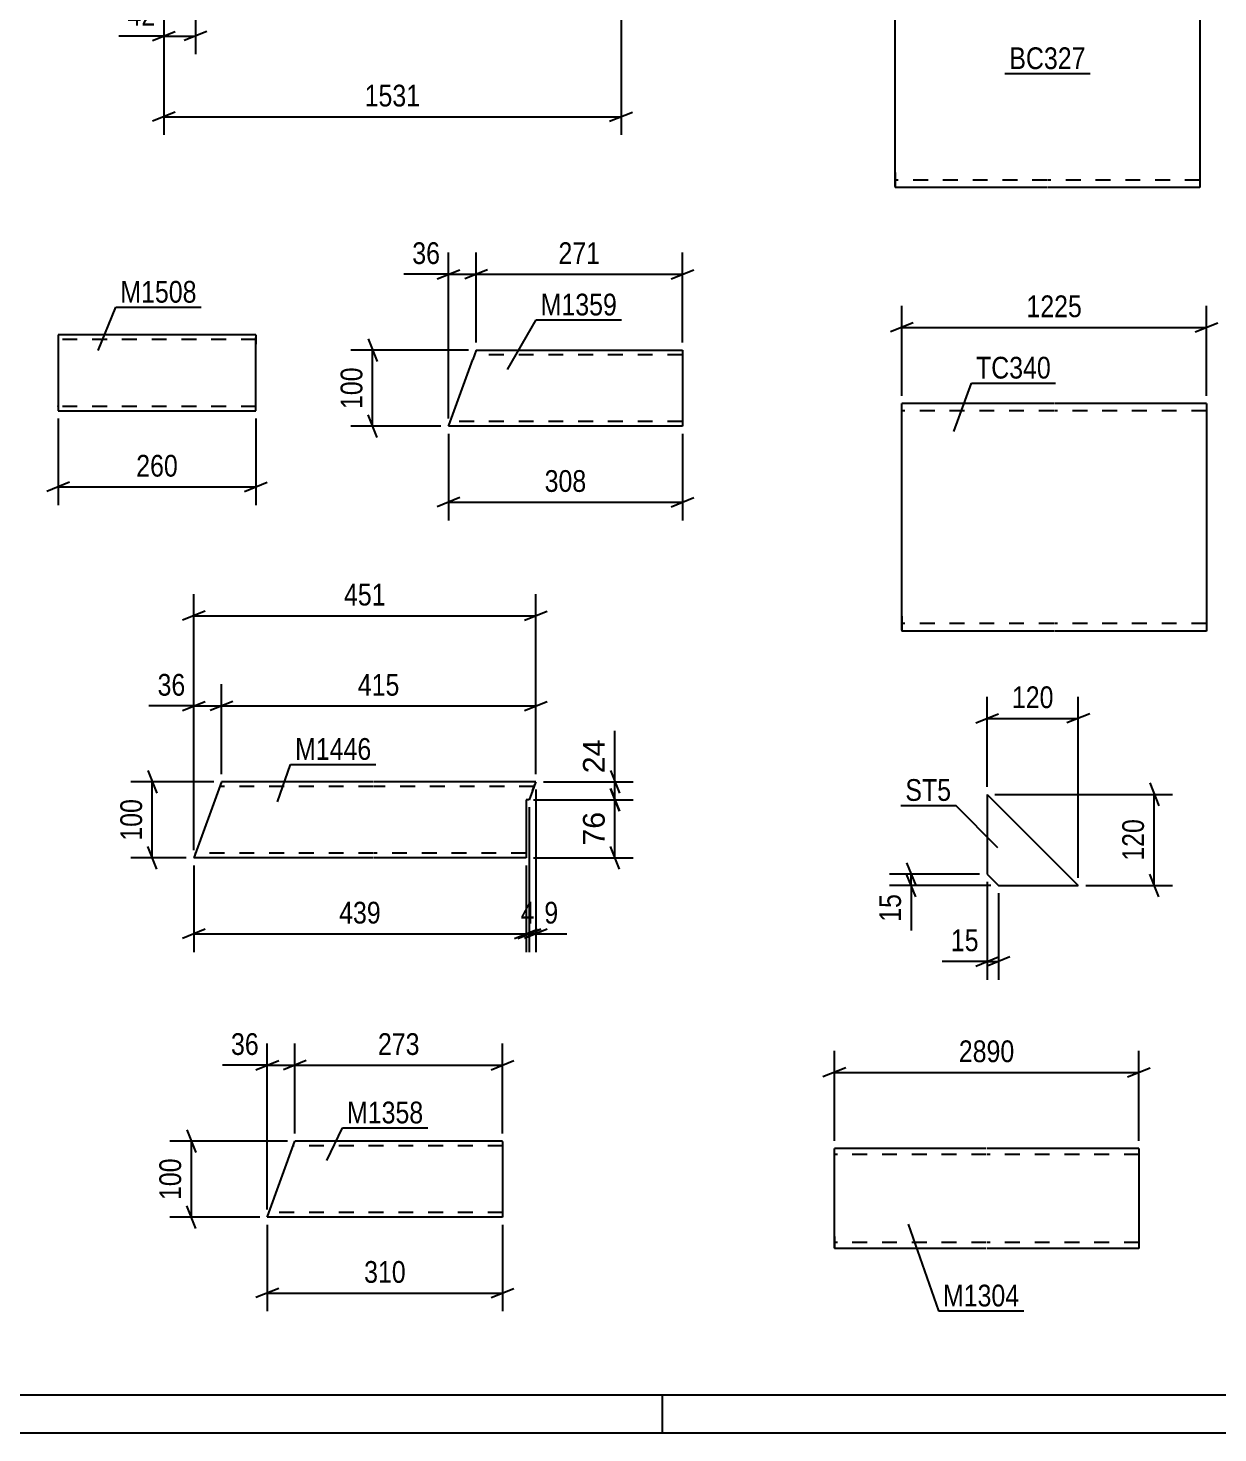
# Model space of a CAD drawing. Header units: millimetres. Extents: x 0 to 594, y 0 to 420.
# Drawn here: x 90.5 to 247.1, y 0 to 184.9 of the extents above; entities that cross this region are included whole.
import ezdxf

# ---------------------------------------------------------------- set-up
doc = ezdxf.new("R2010")
doc.units = ezdxf.units.MM
doc.linetypes.add('DXK_LINE_DOT2', pattern=[3.9198, 1.9599, -1.9599])
doc.styles.add('Arial', font='ARIAL.TTF', dxfattribs={"height": 0.2})
doc.styles.add('Arial Narrow', font='ARIALN.TTF', dxfattribs={"height": 0.2})

# ---------------------------------------------------------------- blocks, each defined once
blk = doc.blocks.new('Unknown-284930103-1131 - 20256')
at = {"color": 5, "linetype": 'Continuous'}
for p, q in [((5, 5), (589, 5)), ((174, 0), (174, 5)), ((0, 0), (594, 0))]:
    blk.add_line(p, q, dxfattribs=at)
blk = doc.blocks.new('Part-284930103-3991 - 3975')
at = {"color": 2, "linetype": 'Continuous'}
for p, q in [((225.53, 135.54), (205.53, 135.54)), ((205.53, 107.54), (205.53, 135.54)), ((245.63, 135.54), (225.63, 135.54)), ((245.63, 135.54), (245.63, 105.54)), ((205.53, 107.54), (205.53, 105.54)), ((225.53, 105.54), (205.53, 105.54)), ((245.63, 105.54), (225.63, 105.54))]:
    blk.add_line(p, q, dxfattribs=at)
at = {"color": 7, "linetype": 'DXK_LINE_DOT2'}
for p, q in [((225.53, 134.54), (205.53, 134.54)), ((245.63, 134.54), (225.63, 134.54)), ((205.53, 105.7), (205.53, 107.54)), ((205.53, 106.54), (205.53, 106.62)), ((225.53, 106.54), (205.53, 106.54)), ((245.63, 106.54), (225.63, 106.54)), ((245.63, 106.54), (245.63, 106.62))]:
    blk.add_line(p, q, dxfattribs=at)
blk = doc.blocks.new('Part-284930103-3958 - 3942')
at = {"color": 2, "linetype": 'Continuous'}
for p, q in [((224.66, 193.95), (204.66, 193.95)), ((204.66, 165.95), (204.66, 193.95)), ((244.76, 193.95), (224.76, 193.95)), ((244.76, 193.95), (244.76, 163.95)), ((204.66, 165.95), (204.66, 163.95)), ((224.66, 163.95), (204.66, 163.95)), ((244.76, 163.95), (224.76, 163.95))]:
    blk.add_line(p, q, dxfattribs=at)
at = {"color": 7, "linetype": 'DXK_LINE_DOT2'}
for p, q in [((224.66, 192.95), (204.66, 192.95)), ((244.76, 192.95), (224.76, 192.95)), ((204.66, 164.1), (204.66, 165.95)), ((204.66, 164.95), (204.66, 165.03)), ((224.66, 164.95), (204.66, 164.95)), ((244.76, 164.95), (224.76, 164.95)), ((244.76, 164.95), (244.76, 165.03))]:
    blk.add_line(p, q, dxfattribs=at)
blk = doc.blocks.new('Part-284930103-3794 - 3778')
at = {"color": 2, "linetype": 'Continuous'}
for p, q in [((216.64, 37.46), (196.64, 37.46)), ((196.64, 25.86), (196.64, 37.46)), ((236.74, 37.46), (216.74, 37.46)), ((236.74, 37.46), (236.74, 24.26)), ((196.64, 25.86), (196.64, 24.26)), ((216.64, 24.26), (196.64, 24.26)), ((236.74, 24.26), (216.74, 24.26))]:
    blk.add_line(p, q, dxfattribs=at)
at = {"color": 7, "linetype": 'DXK_LINE_DOT2'}
for p, q in [((216.64, 36.66), (196.64, 36.66)), ((236.74, 36.66), (216.74, 36.66)), ((196.64, 24.38), (196.64, 25.86)), ((196.64, 25.06), (196.64, 25.12)), ((216.64, 25.06), (196.64, 25.06)), ((236.74, 25.06), (216.74, 25.06)), ((236.74, 25.06), (236.74, 25.12))]:
    blk.add_line(p, q, dxfattribs=at)
blk = doc.blocks.new('Part-284930103-2094 - 2078')
at = {"color": 2, "linetype": 'Continuous'}
for p, q in [((216.76, 84.07), (216.76, 73.57)), ((216.76, 84.07), (228.76, 72.07)), ((216.76, 73.57), (218.26, 72.07)), ((218.26, 72.07), (228.76, 72.07))]:
    blk.add_line(p, q, dxfattribs=at)
blk = doc.blocks.new('Part-284930103-1878 - 1862')
at = {"color": 2, "linetype": 'Continuous'}
for p, q in [((122.01, 28.5), (125.61, 38.41)), ((152.95, 38.41), (125.61, 38.41)), ((152.95, 38.32), (152.95, 38.41)), ((152.95, 38.32), (152.95, 37.21)), ((152.95, 37.21), (152.95, 28.41)), ((121.97, 28.41), (122.01, 28.5)), ((152.95, 28.41), (121.97, 28.41))]:
    blk.add_line(p, q, dxfattribs=at)
at = {"color": 7, "linetype": 'DXK_LINE_DOT2'}
for p, q in [((152.95, 37.81), (125.4, 37.81)), ((152.95, 38.06), (152.95, 37.21)), ((121.97, 28.41), (121.97, 28.41)), ((122.19, 29.01), (122.21, 29.05)), ((152.95, 29.01), (122.19, 29.01)), ((152.95, 29.05), (152.95, 29.15)), ((152.95, 29.01), (152.95, 29.05)), ((152.95, 29.01), (152.95, 29.05))]:
    blk.add_line(p, q, dxfattribs=at)
blk = doc.blocks.new('Part-284930103-1730 - 1714')
at = {"color": 2, "linetype": 'Continuous'}
for p, q in [((115.94, 85.71), (112.3, 75.71)), ((135.94, 85.71), (115.94, 85.71)), ((157.33, 85.71), (136.04, 85.71)), ((157.29, 85.62), (156.89, 84.51)), ((157.33, 85.71), (157.29, 85.62)), ((156.47, 83.36), (156.04, 83.36)), ((156.04, 83.36), (156.04, 75.71)), ((156.89, 84.51), (156.47, 83.36)), ((135.94, 75.71), (112.3, 75.71)), ((156.04, 75.71), (136.04, 75.71))]:
    blk.add_line(p, q, dxfattribs=at)
at = {"color": 7, "linetype": 'DXK_LINE_DOT2'}
for p, q in [((135.94, 85.11), (115.72, 85.11)), ((157.11, 85.11), (136.04, 85.11)), ((156.89, 84.51), (157.2, 85.36)), ((112.52, 76.31), (112.53, 76.36)), ((135.94, 76.31), (112.52, 76.31)), ((156.04, 76.31), (136.04, 76.31))]:
    blk.add_line(p, q, dxfattribs=at)
blk = doc.blocks.new('Part-284930103-1658 - 1642')
at = {"color": 2, "linetype": 'Continuous'}
for p, q in [((149.48, 142.54), (149.04, 141.34)), ((149.48, 142.54), (176.63, 142.54)), ((176.63, 142.54), (176.63, 132.54)), ((145.87, 132.64), (149.04, 141.34)), ((145.84, 132.54), (145.87, 132.64)), ((176.63, 132.54), (145.84, 132.54))]:
    blk.add_line(p, q, dxfattribs=at)
at = {"color": 7, "linetype": 'DXK_LINE_DOT2'}
for p, q in [((176.63, 142.45), (176.63, 142.54)), ((176.63, 141.94), (149.26, 141.94)), ((146.06, 133.14), (146.07, 133.19)), ((176.63, 133.14), (176.63, 133.19)), ((176.63, 133.14), (146.06, 133.14))]:
    blk.add_line(p, q, dxfattribs=at)
blk = doc.blocks.new('Part-284930103-1626 - 1610')
at = {"color": 2, "linetype": 'Continuous'}
for p, q in [((120.47, 144.55), (94.44, 144.55)), ((94.44, 144.55), (94.44, 134.64)), ((120.47, 144.55), (120.47, 144.46)), ((120.47, 144.46), (120.47, 143.35)), ((120.47, 135.75), (120.47, 143.35)), ((120.47, 134.55), (120.47, 135.75)), ((94.44, 134.64), (94.44, 134.55)), ((94.44, 134.55), (120.47, 134.55))]:
    blk.add_line(p, q, dxfattribs=at)
at = {"color": 7, "linetype": 'DXK_LINE_DOT2'}
for p, q in [((120.47, 143.95), (94.44, 143.95)), ((120.47, 143.35), (120.47, 144.2)), ((94.44, 135.15), (94.44, 135.2)), ((120.47, 135.15), (94.44, 135.15)), ((120.47, 135.2), (120.47, 135.52)), ((120.47, 135.15), (120.47, 135.2))]:
    blk.add_line(p, q, dxfattribs=at)
blk = doc.blocks.new('StraightDimension-284930103-3994 - 3975')
at = {"color": 7, "linetype": 'Continuous'}
for p, q in [((205.53, 136.54), (205.53, 148.39)), ((245.63, 136.54), (245.63, 148.39)), ((207.03, 146.14), (204.03, 144.94)), ((244.13, 144.94), (247.13, 146.14)), ((205.53, 145.54), (245.63, 145.54))]:
    blk.add_line(p, q, dxfattribs=at)
at = {"color": 0}
blk.add_wipeout([(229.84, 146.29), (229.84, 150.49), (221.33, 150.49), (221.33, 146.29)], dxfattribs=at)
at = {"color": 3, "style": 'Arial Narrow'}
blk.add_text('1225', height=2.863, dxfattribs=at).set_placement((221.93, 146.89))
blk = doc.blocks.new('StraightDimension-284930103-3830 - 3811')
at = {"color": 7, "linetype": 'Continuous'}
for p, q in [((108.34, 194.41), (108.34, 170.88)), ((168.55, 192.9), (168.55, 170.88)), ((109.84, 173.88), (106.84, 172.68)), ((167.05, 172.68), (170.05, 173.88)), ((108.34, 173.28), (168.55, 173.28))]:
    blk.add_line(p, q, dxfattribs=at)
at = {"color": 0}
blk.add_wipeout([(142.7, 174.03), (142.7, 178.23), (134.19, 178.23), (134.19, 174.03)], dxfattribs=at)
at = {"color": 3, "style": 'Arial Narrow'}
blk.add_text('1531', height=2.863, dxfattribs=at).set_placement((134.79, 174.63))
blk = doc.blocks.new('StraightDimension-284930103-3893 - 3811')
at = {"color": 7, "linetype": 'Continuous'}
for p, q in [((108.34, 194.41), (108.34, 181.5)), ((112.52, 192.9), (112.52, 181.5)), ((106.84, 183.3), (109.84, 184.5)), ((108.34, 183.9), (112.52, 183.9)), ((114.02, 184.5), (111.02, 183.3))]:
    blk.add_line(p, q, dxfattribs=at)
at = {"color": 0}
blk.add_wipeout([(107.81, 184.65), (107.81, 188.85), (102.95, 188.85), (102.95, 184.65)], dxfattribs=at)
at = {"color": 7, "linetype": 'Continuous'}
blk.add_line((108.34, 183.9), (102.43, 183.9), dxfattribs=at)
blk.add_line((108.34, 183.9), (102.43, 183.9), dxfattribs=at)
at = {"color": 3, "style": 'Arial Narrow'}
blk.add_text('42', height=2.863, dxfattribs=at).set_placement((103.55, 185.25))
blk = doc.blocks.new('StraightDimension-284930103-3797 - 3778')
at = {"color": 7, "linetype": 'Continuous'}
for p, q in [((196.64, 38.46), (196.64, 50.31)), ((236.74, 38.46), (236.74, 50.31)), ((198.14, 48.06), (195.14, 46.86)), ((196.64, 47.46), (236.74, 47.46)), ((235.24, 46.86), (238.24, 48.06))]:
    blk.add_line(p, q, dxfattribs=at)
at = {"color": 0}
blk.add_wipeout([(220.94, 48.21), (220.94, 52.41), (212.43, 52.41), (212.43, 48.21)], dxfattribs=at)
at = {"color": 3, "style": 'Arial Narrow'}
blk.add_text('2890', height=2.863, dxfattribs=at).set_placement((213.03, 48.81))
blk = doc.blocks.new('StraightDimension-284930103-2117 - 2078')
at = {"color": 7, "linetype": 'Continuous'}
for p, q in [((206.16, 75.07), (207.36, 72.07)), ((215.76, 73.57), (203.91, 73.57)), ((207.36, 70.57), (206.16, 73.57)), ((206.76, 72.07), (206.76, 73.57)), ((217.26, 72.07), (203.91, 72.07))]:
    blk.add_line(p, q, dxfattribs=at)
at = {"color": 0}
blk.add_wipeout([(206.01, 71.54), (201.81, 71.54), (201.81, 66.69), (206.01, 66.69)], dxfattribs=at)
at = {"color": 7, "linetype": 'Continuous'}
blk.add_line((206.76, 72.07), (206.76, 66.16), dxfattribs=at)
blk.add_line((206.76, 72.07), (206.76, 66.16), dxfattribs=at)
at = {"color": 3, "style": 'Arial Narrow'}
blk.add_text('15', height=2.863, rotation=90.0002, dxfattribs=at).set_placement((205.41, 67.29))
blk = doc.blocks.new('StraightDimension-284930103-2128 - 2078')
at = {"color": 7, "linetype": 'Continuous'}
for p, q in [((238.16, 85.57), (239.36, 82.57)), ((217.76, 84.07), (241.16, 84.07)), ((238.76, 72.07), (238.76, 84.07)), ((239.36, 70.57), (238.16, 73.57)), ((229.76, 72.07), (241.16, 72.07))]:
    blk.add_line(p, q, dxfattribs=at)
at = {"color": 0}
blk.add_wipeout([(238.01, 81.41), (233.81, 81.41), (233.81, 74.73), (238.01, 74.73)], dxfattribs=at)
at = {"color": 3, "style": 'Arial Narrow'}
blk.add_text('120', height=2.863, rotation=90.0002, dxfattribs=at).set_placement((237.41, 75.33))
blk = doc.blocks.new('StraightDimension-284930103-2096 - 2078')
at = {"color": 7, "linetype": 'Continuous'}
for p, q in [((216.76, 72.57), (216.76, 59.67)), ((218.26, 71.07), (218.26, 59.67)), ((215.26, 61.47), (218.26, 62.67)), ((219.76, 62.67), (216.76, 61.47)), ((216.76, 62.07), (218.26, 62.07))]:
    blk.add_line(p, q, dxfattribs=at)
at = {"color": 0}
blk.add_wipeout([(216.23, 62.82), (216.23, 67.02), (211.38, 67.02), (211.38, 62.82)], dxfattribs=at)
at = {"color": 7, "linetype": 'Continuous'}
blk.add_line((216.76, 62.07), (210.85, 62.07), dxfattribs=at)
blk.add_line((216.76, 62.07), (210.85, 62.07), dxfattribs=at)
at = {"color": 3, "style": 'Arial Narrow'}
blk.add_text('15', height=2.863, dxfattribs=at).set_placement((211.98, 63.42))
blk = doc.blocks.new('StraightDimension-284930103-2108 - 2078')
at = {"color": 7, "linetype": 'Continuous'}
for p, q in [((216.76, 85.07), (216.76, 96.92)), ((228.76, 73.07), (228.76, 96.92)), ((215.26, 93.47), (218.26, 94.67)), ((230.26, 94.67), (227.26, 93.47)), ((216.76, 94.07), (228.76, 94.07))]:
    blk.add_line(p, q, dxfattribs=at)
at = {"color": 0}
blk.add_wipeout([(226.1, 94.82), (226.1, 99.02), (219.42, 99.02), (219.42, 94.82)], dxfattribs=at)
at = {"color": 3, "style": 'Arial Narrow'}
blk.add_text('120', height=2.863, dxfattribs=at).set_placement((220.02, 95.42))
blk = doc.blocks.new('StraightDimension-284930103-1898 - 1862')
at = {"color": 7, "linetype": 'Continuous'}
for p, q in [((111.37, 39.91), (112.57, 36.91)), ((124.61, 38.41), (109.12, 38.41)), ((111.97, 28.41), (111.97, 38.41)), ((112.57, 26.91), (111.37, 29.91)), ((120.97, 28.41), (109.12, 28.41))]:
    blk.add_line(p, q, dxfattribs=at)
at = {"color": 0}
blk.add_wipeout([(111.22, 36.75), (107.02, 36.75), (107.02, 30.06), (111.22, 30.06)], dxfattribs=at)
at = {"color": 3, "style": 'Arial Narrow'}
blk.add_text('100', height=2.863, rotation=90.0002, dxfattribs=at).set_placement((110.62, 30.66))
blk = doc.blocks.new('StraightDimension-284930103-1918 - 1862')
at = {"color": 7, "linetype": 'Continuous'}
for p, q in [((121.97, 27.41), (121.97, 16.01)), ((152.95, 27.41), (152.95, 16.01)), ((123.47, 19.01), (120.47, 17.81)), ((151.45, 17.81), (154.45, 19.01)), ((121.97, 18.41), (152.95, 18.41))]:
    blk.add_line(p, q, dxfattribs=at)
at = {"color": 0}
blk.add_wipeout([(140.8, 19.16), (140.8, 23.36), (134.12, 23.36), (134.12, 19.16)], dxfattribs=at)
at = {"color": 3, "style": 'Arial Narrow'}
blk.add_text('310', height=2.863, dxfattribs=at).set_placement((134.72, 19.76))
blk = doc.blocks.new('StraightDimension-284930103-13384 - 1862')
at = {"color": 7, "linetype": 'Continuous'}
for p, q in [((125.61, 39.41), (125.61, 51.26)), ((152.95, 39.41), (152.95, 51.26)), ((127.11, 49.01), (124.11, 47.81)), ((125.61, 48.41), (152.95, 48.41)), ((151.45, 47.81), (154.45, 49.01))]:
    blk.add_line(p, q, dxfattribs=at)
at = {"color": 0}
blk.add_wipeout([(142.62, 49.16), (142.62, 53.36), (135.94, 53.36), (135.94, 49.16)], dxfattribs=at)
at = {"color": 3, "style": 'Arial Narrow'}
blk.add_text('273', height=2.863, dxfattribs=at).set_placement((136.54, 49.76))
blk = doc.blocks.new('StraightDimension-284930103-13385 - 1862')
at = {"color": 7, "linetype": 'Continuous'}
for p, q in [((121.97, 29.41), (121.97, 51.26)), ((125.61, 39.41), (125.61, 51.26)), ((120.47, 47.81), (123.47, 49.01)), ((121.97, 48.41), (125.61, 48.41)), ((127.11, 49.01), (124.11, 47.81))]:
    blk.add_line(p, q, dxfattribs=at)
at = {"color": 0}
blk.add_wipeout([(121.45, 49.16), (121.45, 53.36), (116.59, 53.36), (116.59, 49.16)], dxfattribs=at)
at = {"color": 7, "linetype": 'Continuous'}
blk.add_line((121.97, 48.41), (116.07, 48.41), dxfattribs=at)
blk.add_line((121.97, 48.41), (116.07, 48.41), dxfattribs=at)
at = {"color": 3, "style": 'Arial Narrow'}
blk.add_text('36', height=2.863, dxfattribs=at).set_placement((117.19, 49.76))
blk = doc.blocks.new('StraightDimension-284930103-13281 - 1714')
at = {"color": 7, "linetype": 'Continuous'}
for p, q in [((167.15, 87.21), (168.35, 84.21)), ((158.33, 85.71), (170.15, 85.71)), ((167.75, 83.36), (167.75, 85.71)), ((157.04, 83.36), (170.15, 83.36)), ((168.35, 81.86), (167.15, 84.86))]:
    blk.add_line(p, q, dxfattribs=at)
at = {"color": 0}
blk.add_wipeout([(167, 91.89), (162.8, 91.89), (162.8, 86.24), (167, 86.24)], dxfattribs=at)
at = {"color": 7, "linetype": 'Continuous'}
blk.add_line((167.75, 85.71), (167.75, 92.41), dxfattribs=at)
blk.add_line((167.75, 85.71), (167.75, 92.41), dxfattribs=at)
at = {"color": 3, "style": 'Arial'}
blk.add_text('24', height=2.865, rotation=90.0002, dxfattribs=at).set_placement((166.4, 86.84))
blk = doc.blocks.new('StraightDimension-284930103-1758 - 1714')
at = {"color": 7, "linetype": 'Continuous'}
for p, q in [((112.3, 76.71), (112.3, 98.56)), ((115.94, 86.71), (115.94, 98.56)), ((110.8, 95.11), (113.8, 96.31)), ((117.44, 96.31), (114.44, 95.11)), ((112.3, 95.71), (115.94, 95.71))]:
    blk.add_line(p, q, dxfattribs=at)
at = {"color": 0}
blk.add_wipeout([(111.77, 96.46), (111.77, 100.66), (106.92, 100.66), (106.92, 96.46)], dxfattribs=at)
at = {"color": 7, "linetype": 'Continuous'}
blk.add_line((112.3, 95.71), (106.39, 95.71), dxfattribs=at)
blk.add_line((112.3, 95.71), (106.39, 95.71), dxfattribs=at)
at = {"color": 3, "style": 'Arial Narrow'}
blk.add_text('36', height=2.863, dxfattribs=at).set_placement((107.52, 97.06))
blk = doc.blocks.new('StraightDimension-284930103-13620 - 1714')
at = {"color": 7, "linetype": 'Continuous'}
for p, q in [((156.47, 82.36), (156.47, 63.31)), ((156.04, 74.71), (156.04, 63.31)), ((154.54, 65.11), (157.54, 66.31)), ((157.97, 66.31), (154.97, 65.11)), ((156.04, 65.71), (156.47, 65.71))]:
    blk.add_line(p, q, dxfattribs=at)
at = {"color": 0}
blk.add_wipeout([(157.77, 66.46), (157.77, 70.66), (154.74, 70.66), (154.74, 66.46)], dxfattribs=at)
at = {"color": 3, "style": 'Arial Narrow'}
blk.add_text('4', height=2.86, dxfattribs=at).set_placement((155.34, 67.06))
blk = doc.blocks.new('StraightDimension-284930103-13282 - 1714')
at = {"color": 7, "linetype": 'Continuous'}
for p, q in [((157.04, 83.36), (170.15, 83.36)), ((167.15, 84.86), (168.35, 81.86)), ((167.75, 75.71), (167.75, 83.36)), ((168.35, 74.21), (167.15, 77.21)), ((157.04, 75.71), (170.15, 75.71))]:
    blk.add_line(p, q, dxfattribs=at)
at = {"color": 0}
blk.add_wipeout([(167, 82.36), (162.8, 82.36), (162.8, 76.71), (167, 76.71)], dxfattribs=at)
at = {"color": 3, "style": 'Arial'}
blk.add_text('76', height=2.865, rotation=90.0002, dxfattribs=at).set_placement((166.4, 77.31))
blk = doc.blocks.new('StraightDimension-284930103-1757 - 1714')
at = {"color": 7, "linetype": 'Continuous'}
for p, q in [((115.94, 86.71), (115.94, 98.56)), ((157.33, 86.71), (157.33, 98.56)), ((117.44, 96.31), (114.44, 95.11)), ((155.83, 95.11), (158.83, 96.31)), ((115.94, 95.71), (157.33, 95.71))]:
    blk.add_line(p, q, dxfattribs=at)
at = {"color": 0}
blk.add_wipeout([(139.98, 96.46), (139.98, 100.66), (133.29, 100.66), (133.29, 96.46)], dxfattribs=at)
at = {"color": 3, "style": 'Arial Narrow'}
blk.add_text('415', height=2.863, dxfattribs=at).set_placement((133.89, 97.06))
blk = doc.blocks.new('StraightDimension-284930103-1733 - 1714')
at = {"color": 7, "linetype": 'Continuous'}
for p, q in [((112.3, 76.71), (112.3, 110.43)), ((157.33, 86.71), (157.33, 110.43)), ((113.8, 108.18), (110.8, 106.98)), ((112.3, 107.58), (157.33, 107.58)), ((155.83, 106.98), (158.83, 108.18))]:
    blk.add_line(p, q, dxfattribs=at)
at = {"color": 0}
blk.add_wipeout([(138.16, 108.33), (138.16, 112.53), (131.47, 112.53), (131.47, 108.33)], dxfattribs=at)
at = {"color": 3, "style": 'Arial Narrow'}
blk.add_text('451', height=2.863, dxfattribs=at).set_placement((132.07, 108.93))
blk = doc.blocks.new('StraightDimension-284930103-1815 - 1714')
at = {"color": 7, "linetype": 'Continuous'}
for p, q in [((106.23, 87.21), (107.43, 84.21)), ((114.94, 85.71), (103.98, 85.71)), ((106.83, 75.71), (106.83, 85.71)), ((107.43, 74.21), (106.23, 77.21)), ((111.3, 75.71), (103.98, 75.71))]:
    blk.add_line(p, q, dxfattribs=at)
at = {"color": 0}
blk.add_wipeout([(106.08, 84.06), (101.88, 84.06), (101.88, 77.37), (106.08, 77.37)], dxfattribs=at)
at = {"color": 3, "style": 'Arial Narrow'}
blk.add_text('100', height=2.863, rotation=90.0002, dxfattribs=at).set_placement((105.48, 77.97))
blk = doc.blocks.new('StraightDimension-284930103-13619 - 1714')
at = {"color": 7, "linetype": 'Continuous'}
for p, q in [((157.33, 84.71), (157.33, 63.31)), ((156.47, 82.36), (156.47, 63.31)), ((154.97, 65.11), (157.97, 66.31)), ((158.83, 66.31), (155.83, 65.11)), ((156.47, 65.71), (157.33, 65.71))]:
    blk.add_line(p, q, dxfattribs=at)
at = {"color": 0}
blk.add_wipeout([(160.88, 66.46), (160.88, 70.66), (157.85, 70.66), (157.85, 66.46)], dxfattribs=at)
at = {"color": 7, "linetype": 'Continuous'}
blk.add_line((157.33, 65.71), (161.41, 65.71), dxfattribs=at)
blk.add_line((157.33, 65.71), (161.41, 65.71), dxfattribs=at)
at = {"color": 3, "style": 'Arial Narrow'}
blk.add_text('9', height=2.86, dxfattribs=at).set_placement((158.45, 67.06))
blk = doc.blocks.new('StraightDimension-284930103-13621 - 1714')
at = {"color": 7, "linetype": 'Continuous'}
for p, q in [((112.3, 74.71), (112.3, 63.31)), ((156.04, 74.71), (156.04, 63.31)), ((113.8, 66.31), (110.8, 65.11)), ((112.3, 65.71), (156.04, 65.71)), ((154.54, 65.11), (157.54, 66.31))]:
    blk.add_line(p, q, dxfattribs=at)
at = {"color": 0}
blk.add_wipeout([(137.51, 66.46), (137.51, 70.66), (130.83, 70.66), (130.83, 66.46)], dxfattribs=at)
at = {"color": 3, "style": 'Arial Narrow'}
blk.add_text('439', height=2.863, dxfattribs=at).set_placement((131.43, 67.06))
blk = doc.blocks.new('StraightDimension-284930103-1680 - 1642')
at = {"color": 7, "linetype": 'Continuous'}
for p, q in [((148.48, 142.54), (132.99, 142.54)), ((135.24, 144.04), (136.44, 141.04)), ((135.84, 132.54), (135.84, 142.54)), ((136.44, 131.04), (135.24, 134.04)), ((144.84, 132.54), (132.99, 132.54))]:
    blk.add_line(p, q, dxfattribs=at)
at = {"color": 0}
blk.add_wipeout([(135.09, 140.89), (130.89, 140.89), (130.89, 134.2), (135.09, 134.2)], dxfattribs=at)
at = {"color": 3, "style": 'Arial Narrow'}
blk.add_text('100', height=2.863, rotation=90.0002, dxfattribs=at).set_placement((134.49, 134.8))
blk = doc.blocks.new('StraightDimension-284930103-13127 - 1642')
at = {"color": 7, "linetype": 'Continuous'}
for p, q in [((145.84, 133.54), (145.84, 155.39)), ((149.48, 143.54), (149.48, 155.39)), ((144.34, 151.94), (147.34, 153.14)), ((145.84, 152.54), (149.48, 152.54)), ((150.98, 153.14), (147.98, 151.94))]:
    blk.add_line(p, q, dxfattribs=at)
at = {"color": 0}
blk.add_wipeout([(145.31, 153.29), (145.31, 157.49), (140.46, 157.49), (140.46, 153.29)], dxfattribs=at)
at = {"color": 7, "linetype": 'Continuous'}
blk.add_line((145.84, 152.54), (139.93, 152.54), dxfattribs=at)
blk.add_line((145.84, 152.54), (139.93, 152.54), dxfattribs=at)
at = {"color": 3, "style": 'Arial Narrow'}
blk.add_text('36', height=2.863, dxfattribs=at).set_placement((141.06, 153.89))
blk = doc.blocks.new('StraightDimension-284930103-1700 - 1642')
at = {"color": 7, "linetype": 'Continuous'}
for p, q in [((145.84, 131.54), (145.84, 120.14)), ((176.63, 131.54), (176.63, 120.14)), ((147.34, 123.14), (144.34, 121.94)), ((145.84, 122.54), (176.63, 122.54)), ((175.13, 121.94), (178.13, 123.14))]:
    blk.add_line(p, q, dxfattribs=at)
at = {"color": 0}
blk.add_wipeout([(164.57, 123.29), (164.57, 127.49), (157.89, 127.49), (157.89, 123.29)], dxfattribs=at)
at = {"color": 3, "style": 'Arial Narrow'}
blk.add_text('308', height=2.863, dxfattribs=at).set_placement((158.49, 123.89))
blk = doc.blocks.new('StraightDimension-284930103-13126 - 1642')
at = {"color": 7, "linetype": 'Continuous'}
for p, q in [((149.48, 143.54), (149.48, 155.39)), ((176.63, 143.54), (176.63, 155.39)), ((150.98, 153.14), (147.98, 151.94)), ((149.48, 152.54), (176.63, 152.54)), ((175.13, 151.94), (178.13, 153.14))]:
    blk.add_line(p, q, dxfattribs=at)
at = {"color": 0}
blk.add_wipeout([(166.39, 153.29), (166.39, 157.49), (159.71, 157.49), (159.71, 153.29)], dxfattribs=at)
at = {"color": 3, "style": 'Arial Narrow'}
blk.add_text('271', height=2.863, dxfattribs=at).set_placement((160.31, 153.89))
blk = doc.blocks.new('StraightDimension-284930103-1628 - 1610')
at = {"color": 7, "linetype": 'Continuous'}
for p, q in [((94.44, 133.55), (94.44, 122.15)), ((120.47, 133.55), (120.47, 122.15)), ((95.94, 125.15), (92.94, 123.95)), ((94.44, 124.55), (120.47, 124.55)), ((118.97, 123.95), (121.97, 125.15))]:
    blk.add_line(p, q, dxfattribs=at)
at = {"color": 0}
blk.add_wipeout([(110.8, 125.3), (110.8, 129.5), (104.11, 129.5), (104.11, 125.3)], dxfattribs=at)
at = {"color": 3, "style": 'Arial Narrow'}
blk.add_text('260', height=2.863, dxfattribs=at).set_placement((104.71, 125.9))
blk = doc.blocks.new('Mark-284930103-3987 - 3975')
at = {"color": 0}
blk.add_wipeout([(225.15, 138.81), (225.15, 141.81), (215.29, 141.81), (215.29, 138.81)], dxfattribs=at)
blk.add_wipeout([(225.15, 138.81), (225.15, 141.81), (215.29, 141.81), (215.29, 138.81)], dxfattribs=at)
at = {"color": 30, "linetype": 'Continuous'}
for p, q in [((212.38, 131.86), (214.69, 138.21)), ((214.69, 138.21), (225.75, 138.21))]:
    blk.add_line(p, q, dxfattribs=at)
at = {"color": 3, "style": 'Arial Narrow'}
blk.add_text('TC340', height=2.863, dxfattribs=at).set_placement((215.29, 138.81))
blk = doc.blocks.new('Mark-284930103-3954 - 3942')
at = {"color": 0}
blk.add_wipeout([(229.73, 179.55), (229.73, 182.55), (219.68, 182.55), (219.68, 179.55)], dxfattribs=at)
blk.add_wipeout([(229.73, 179.55), (229.73, 182.55), (219.68, 182.55), (219.68, 179.55)], dxfattribs=at)
at = {"color": 30, "linetype": 'Continuous'}
blk.add_line((219.08, 178.95), (230.33, 178.95), dxfattribs=at)
at = {"color": 3, "style": 'Arial Narrow'}
blk.add_text('BC327', height=2.863, dxfattribs=at).set_placement((219.68, 179.55))
blk = doc.blocks.new('Mark-284930103-3790 - 3778')
at = {"color": 0}
blk.add_wipeout([(220.99, 16.65), (220.99, 19.65), (210.94, 19.65), (210.94, 16.65)], dxfattribs=at)
blk.add_wipeout([(220.99, 16.65), (220.99, 19.65), (210.94, 19.65), (210.94, 16.65)], dxfattribs=at)
at = {"color": 30, "linetype": 'Continuous'}
for p, q in [((206.37, 27.5), (210.34, 16.05)), ((210.34, 16.05), (221.59, 16.05))]:
    blk.add_line(p, q, dxfattribs=at)
at = {"color": 3, "style": 'Arial Narrow'}
blk.add_text('M1304', height=2.863, dxfattribs=at).set_placement((210.94, 16.65))
blk = doc.blocks.new('Mark-284930103-2090 - 2078')
at = {"color": 0}
blk.add_wipeout([(212.02, 83.21), (212.02, 86.21), (205.99, 86.21), (205.99, 83.21)], dxfattribs=at)
blk.add_wipeout([(212.02, 83.21), (212.02, 86.21), (205.99, 86.21), (205.99, 83.21)], dxfattribs=at)
at = {"color": 30, "linetype": 'Continuous'}
for p in [(205.39, 82.61), (218.18, 77.04)]:
    blk.add_line(p, (212.62, 82.61), dxfattribs=at)
at = {"color": 3, "style": 'Arial Narrow'}
blk.add_text('ST5', height=2.863, dxfattribs=at).set_placement((205.99, 83.21))
blk = doc.blocks.new('Mark-284930103-1874 - 1862')
at = {"color": 0}
blk.add_wipeout([(142.53, 40.75), (142.53, 43.75), (132.47, 43.75), (132.47, 40.75)], dxfattribs=at)
blk.add_wipeout([(142.53, 40.75), (142.53, 43.75), (132.47, 43.75), (132.47, 40.75)], dxfattribs=at)
at = {"color": 30, "linetype": 'Continuous'}
for p, q in [((129.8, 35.86), (131.87, 40.15)), ((131.87, 40.15), (143.13, 40.15))]:
    blk.add_line(p, q, dxfattribs=at)
at = {"color": 3, "style": 'Arial Narrow'}
blk.add_text('M1358', height=2.863, dxfattribs=at).set_placement((132.47, 40.75))
blk = doc.blocks.new('Mark-284930103-1726 - 1714')
at = {"color": 0}
blk.add_wipeout([(135.68, 88.61), (135.68, 91.61), (125.63, 91.61), (125.63, 88.61)], dxfattribs=at)
blk.add_wipeout([(135.68, 88.61), (135.68, 91.61), (125.63, 91.61), (125.63, 88.61)], dxfattribs=at)
at = {"color": 30, "linetype": 'Continuous'}
for p, q in [((123.3, 83.07), (125.03, 88.01)), ((125.03, 88.01), (136.28, 88.01))]:
    blk.add_line(p, q, dxfattribs=at)
at = {"color": 3, "style": 'Arial Narrow'}
blk.add_text('M1446', height=2.863, dxfattribs=at).set_placement((125.63, 88.61))
blk = doc.blocks.new('Mark-284930103-1654 - 1642')
at = {"color": 0}
blk.add_wipeout([(168.02, 147.12), (168.02, 150.12), (157.97, 150.12), (157.97, 147.12)], dxfattribs=at)
blk.add_wipeout([(168.02, 147.12), (168.02, 150.12), (157.97, 150.12), (157.97, 147.12)], dxfattribs=at)
at = {"color": 30, "linetype": 'Continuous'}
for p, q in [((153.62, 140), (157.37, 146.52)), ((157.37, 146.52), (168.62, 146.52))]:
    blk.add_line(p, q, dxfattribs=at)
at = {"color": 3, "style": 'Arial Narrow'}
blk.add_text('M1359', height=2.863, dxfattribs=at).set_placement((157.97, 147.12))
blk = doc.blocks.new('Mark-284930103-1622 - 1610')
at = {"color": 0}
blk.add_wipeout([(112.67, 148.8), (112.67, 151.8), (102.62, 151.8), (102.62, 148.8)], dxfattribs=at)
blk.add_wipeout([(112.67, 148.8), (112.67, 151.8), (102.62, 151.8), (102.62, 148.8)], dxfattribs=at)
at = {"color": 30, "linetype": 'Continuous'}
for p, q in [((99.68, 142.52), (102.02, 148.2)), ((102.02, 148.2), (113.27, 148.2))]:
    blk.add_line(p, q, dxfattribs=at)
at = {"color": 3, "style": 'Arial Narrow'}
blk.add_text('M1508', height=2.863, dxfattribs=at).set_placement((102.62, 148.8))

msp = doc.modelspace()

# ---------------------------------------------------------------- block references
for name in ['Unknown-284930103-1131 - 20256', 'Part-284930103-3958 - 3942', 'Part-284930103-1626 - 1610', 'Part-284930103-1658 - 1642', 'Part-284930103-3991 - 3975', 'Part-284930103-1730 - 1714', 'Part-284930103-2094 - 2078', 'Part-284930103-1878 - 1862', 'Part-284930103-3794 - 3778']:
    msp.add_blockref(name, (0, 0))

# ---------------------------------------------------------------- next in the draw order: block references
for name in ['StraightDimension-284930103-3830 - 3811', 'Mark-284930103-3954 - 3942', 'Mark-284930103-1622 - 1610', 'StraightDimension-284930103-3994 - 3975', 'StraightDimension-284930103-1680 - 1642', 'StraightDimension-284930103-1628 - 1610', 'StraightDimension-284930103-1758 - 1714', 'StraightDimension-284930103-13281 - 1714', 'StraightDimension-284930103-2117 - 2078', 'StraightDimension-284930103-3797 - 3778', 'StraightDimension-284930103-1898 - 1862', 'Mark-284930103-3790 - 3778']:
    msp.add_blockref(name, (0, 0))

# ---------------------------------------------------------------- next in the draw order: block references
for name in ['StraightDimension-284930103-3893 - 3811', 'StraightDimension-284930103-13127 - 1642', 'Mark-284930103-3987 - 3975', 'StraightDimension-284930103-1700 - 1642', 'StraightDimension-284930103-1757 - 1714', 'StraightDimension-284930103-2128 - 2078', 'StraightDimension-284930103-13620 - 1714', 'StraightDimension-284930103-13384 - 1862', 'StraightDimension-284930103-1918 - 1862']:
    msp.add_blockref(name, (0, 0))

# ---------------------------------------------------------------- next in the draw order: block references
for name in ['StraightDimension-284930103-13126 - 1642', 'StraightDimension-284930103-13282 - 1714', 'StraightDimension-284930103-2096 - 2078', 'StraightDimension-284930103-13385 - 1862', 'Mark-284930103-1874 - 1862']:
    msp.add_blockref(name, (0, 0))

# ---------------------------------------------------------------- next in the draw order: block references
for name in ['Mark-284930103-1654 - 1642', 'StraightDimension-284930103-1733 - 1714', 'StraightDimension-284930103-2108 - 2078']:
    msp.add_blockref(name, (0, 0))

# ---------------------------------------------------------------- next in the draw order: block references
for name in ['Mark-284930103-1726 - 1714', 'StraightDimension-284930103-1815 - 1714', 'Mark-284930103-2090 - 2078', 'StraightDimension-284930103-13619 - 1714']:
    msp.add_blockref(name, (0, 0))

# ---------------------------------------------------------------- next in the draw order: block references
msp.add_blockref('StraightDimension-284930103-13621 - 1714', (0, 0))

doc.saveas('drawing.dxf')
